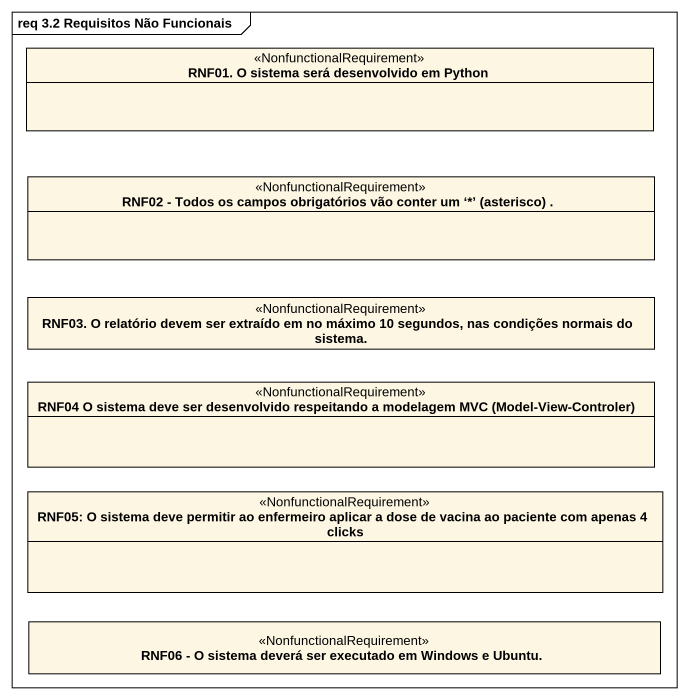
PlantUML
@startuml
mainframe req 3.2 Requisitos Não Funcionais
hide circle
hide empty members
class "RNF01. O sistema será desenvolvido em Python" as RNF01_O_sistema_será <<NonfunctionalRequirement>>
class "RNF02 - Todos os campos obrigatórios vão conter um ‘*’ (asterisco) ." as RNF02_Todos_os_campos <<NonfunctionalRequirement>>
class "RNF03. O relatório devem ser extraído em no máximo 10 segundos, nas condições normais do sistema." as RNF03_O_relatório_devem_ser <<NonfunctionalRequirement>>
class "RNF04 O sistema deve ser desenvolvido respeitando a modelagem MVC (Model-View-Controler)" as RNF04_O_sistema_deve_ser <<NonfunctionalRequirement>>
class "RNF05: O sistema deve permitir ao enfermeiro aplicar a dose de vacina ao paciente com apenas 4 clicks" as RNF05_O_sistema_deve <<NonfunctionalRequirement>>
class "RNF06 - O sistema deverá ser executado em Windows e Ubuntu." as RNF06_O_sistema_deverá_ser <<NonfunctionalRequirement>>
@enduml
